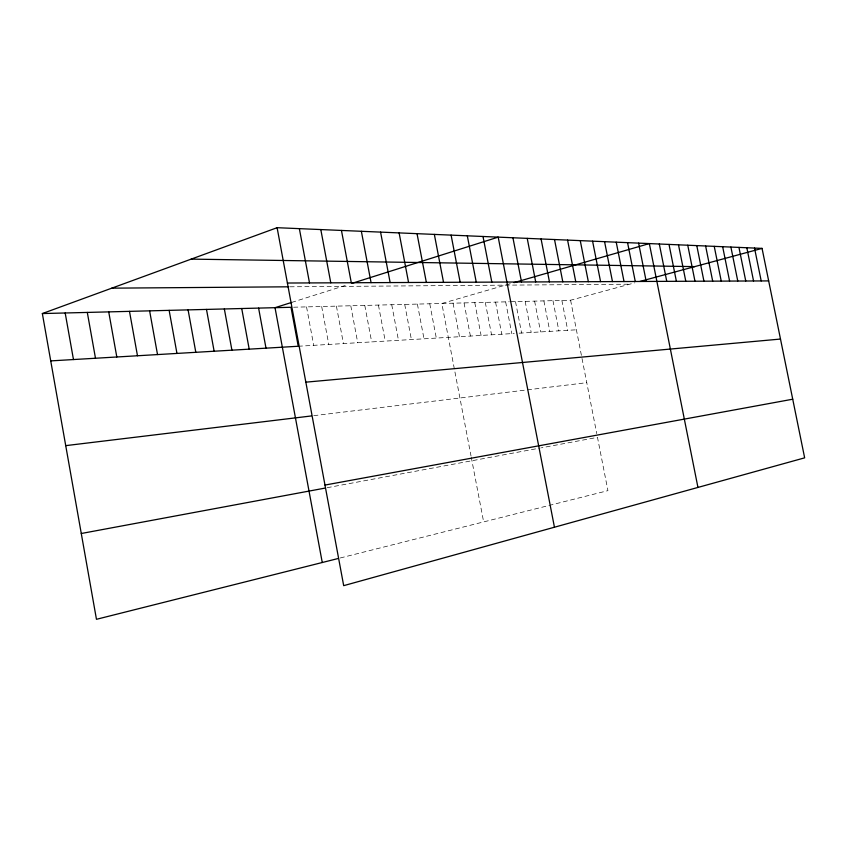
<?xml version="1.0" encoding="UTF-8"?>
<svg xmlns="http://www.w3.org/2000/svg" width="847" height="847" viewBox="0 0 847 847"><rect width="100%" height="100%" fill="white"/><g stroke="black" fill="none" stroke-linecap="round" stroke-linejoin="round"><path stroke-width="0.64" stroke-dasharray="4.24 3.18" d="M291.664 302.421L347.228 284.857M510.265 283.713L441.827 303.47L471.006 455.908M510.561 301.733L570.592 300.219L634.827 282.824M340.24 557.982L607.934 490.646L597.484 437.359L541.381 447.809M327.164 487.703L540.174 448.031M313.761 415.665L586.759 382.675M298.239 346.254L514.235 333.474M519.137 333.189L576.394 329.801M293.581 307.217L509.333 301.765M289.96 286.794L629.766 284.2M570.592 300.219L596.754 433.622M561.868 300.431L567.712 330.309M552.964 300.664L558.861 330.838M543.88 300.886L549.819 331.368M534.605 301.119L540.608 331.918M525.151 301.363L531.196 332.469M515.495 301.606L521.593 333.04M505.638 301.86L511.789 333.623M495.569 302.114L501.773 334.216M485.278 302.368L491.546 334.819M474.775 302.633L481.085 335.433M464.029 302.908L470.403 336.068M453.05 303.184L459.487 336.714M471.239 457.115L483.648 521.911M429.757 303.777L436.311 338.08M417.391 304.084L424.008 338.811M404.718 304.401L411.398 339.552M391.738 304.729L398.482 340.325M378.429 305.068L385.237 341.108M364.782 305.418L371.664 341.902M350.774 305.767L357.73 342.728M336.418 306.127L343.437 343.575M321.68 306.508L328.774 344.443M306.54 306.889L313.708 345.332"/><path stroke-width="1.27" d="M337.731 558.618L96.463 619.305L42.35 313.559L277.107 227.695L762.056 248.393L804.65 457.846L343.691 585.658L277.107 227.695M291.664 302.421L275.021 307.683L322.262 562.503M352.087 283.322L498.195 237.128L554.446 527.226M513.991 282.644L649.342 243.576L697.949 487.438M639.887 281.458L762.056 248.393M81.27 533.504L324.634 488.179M324.973 485.066L792.728 399.212M65.727 445.638L311.209 415.972M305.841 382.166L780.489 339.054M50.725 360.896L298.239 346.254L290.997 307.281L42.35 313.559M111.804 288.16L288.7 286.805M287.398 283.025L768.674 280.908M191.178 259.118L694.731 266.614M754.518 248.065L761.199 280.939M746.821 247.737L753.555 280.982M738.944 247.409L745.752 281.013M730.897 247.059L737.769 281.045M722.66 246.71L729.595 281.077M714.233 246.35L721.242 281.119M705.615 245.979L712.687 281.151M696.785 245.609L703.942 281.193M687.753 245.217L694.974 281.236M678.5 244.825L685.795 281.278M669.014 244.423L676.393 281.31M659.305 244.01L666.758 281.352M638.596 243.121L646.219 281.448M627.563 242.655L635.271 281.5M616.224 242.168L624.027 281.543M604.567 241.67L612.466 281.596M592.582 241.162L600.576 281.649M580.259 240.633L588.347 281.702M567.575 240.093L575.759 281.755M554.52 239.532L562.8 281.818M541.074 238.96L549.459 281.871M527.215 238.367L535.706 281.935M512.933 237.763L521.53 281.998M483.002 236.482L491.821 282.125M467.311 235.815L476.247 282.189M451.102 235.117L460.165 282.263M434.352 234.407L443.532 282.337M417.031 233.666L426.348 282.411M399.117 232.904L408.561 282.485M380.568 232.11L390.139 282.57M361.362 231.295L371.071 282.654M341.447 230.437L351.293 282.739M320.801 229.558L330.785 282.834M299.362 228.648L309.504 282.919M258.6 308.096L266 348.159M241.723 308.52L249.198 349.155M224.349 308.964L231.919 350.171M206.488 309.409L214.132 351.23M188.087 309.875L195.816 352.31M169.135 310.362L176.959 353.421M149.612 310.849L157.521 354.575M129.485 311.357L137.479 355.761M108.723 311.887L116.812 356.979M87.305 312.427L95.489 358.239M65.187 312.988L73.467 359.541"/></g></svg>
